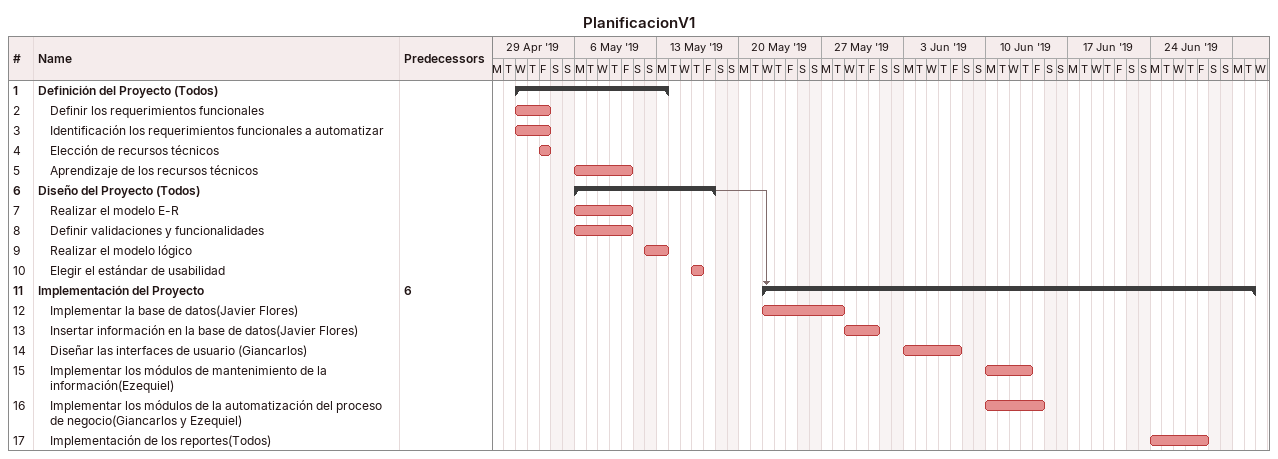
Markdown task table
PlanificacionV1

| ID | Level | Task | Start | Finish | Predecessors |
|---|---|---|---|---|---|
| 1 | 1 | **Definición del Proyecto (Todos)** | 2019-05-01 | 2019-05-13 |  |
| 2 | 2 | Definir los requerimientos funcionales | 2019-05-01 | 2019-05-03 |  |
| 3 | 2 | Identificación los requerimientos funcionales a automatizar | 2019-05-01 | 2019-05-03 |  |
| 4 | 2 | Elección de recursos técnicos | 2019-05-03 | 2019-05-03 |  |
| 5 | 2 | Aprendizaje de los recursos técnicos | 2019-05-06 | 2019-05-10 |  |
| 6 | 1 | **Diseño del Proyecto (Todos)** | 2019-05-06 | 2019-05-17 |  |
| 7 | 2 | Realizar el modelo E-R | 2019-05-06 | 2019-05-10 |  |
| 8 | 2 | Definir validaciones y funcionalidades | 2019-05-06 | 2019-05-10 |  |
| 9 | 2 | Realizar el modelo lógico | 2019-05-12 | 2019-05-13 |  |
| 10 | 2 | Elegir el estándar de usabilidad | 2019-05-16 | 2019-05-16 |  |
| 11 | 1 | **Implementación del Proyecto** | 2019-05-22 | 2019-07-02 | 6 |
| 12 | 2 | Implementar la base de datos(Javier Flores) | 2019-05-22 | 2019-05-28 |  |
| 13 | 2 | Insertar información en la base de datos(Javier Flores) | 2019-05-29 | 2019-05-31 |  |
| 14 | 2 | Diseñar las interfaces de usuario (Giancarlos) | 2019-06-03 | 2019-06-07 |  |
| 15 | 2 | Implementar los módulos de mantenimiento de la información(Ezequiel) | 2019-06-10 | 2019-06-13 |  |
| 16 | 2 | Implementar los módulos de la automatización del proceso de negocio(Giancarlos y Ezequiel) | 2019-06-10 | 2019-06-14 |  |
| 17 | 2 | Implementación de los reportes(Todos) | 2019-06-24 | 2019-06-28 |  |
